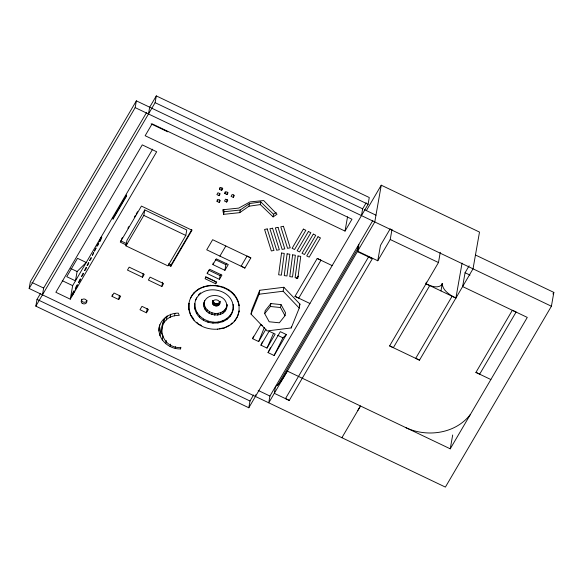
<?xml version="1.0" encoding="UTF-8"?>
<svg xmlns="http://www.w3.org/2000/svg" width="583" height="583" viewBox="0 0 583 583"><rect width="100%" height="100%" fill="white"/><g stroke="black" fill="none" stroke-linecap="round" stroke-linejoin="round"><path stroke-width="0.87" d="M220.01 301.316C221.343 308.188 209.909 306.738 212.802 300.566M219.674 303.692C220.491 299.618 213.56 298.139 212.533 302.118M158.933 331.093C158.321 320.665 168.472 312.918 178.311 313.129L179.251 315.359C154.459 315.257 157.527 348.08 180.708 347.643L180.533 348.911C168.05 349.421 155.595 337.455 159.851 324.709M166.541 316.562C162.191 320.293 162.475 326.196 161.476 331.326M475.466 255.004L553.85 292.404L551.409 306.235L445.39 487.096L29.15 288.483L30.345 281.72L136.364 100.852L362.655 208.831L361.46 215.601M148.483 113.969L149.678 107.206L156.302 95.903L369.279 197.528L368.092 204.29L248.81 407.765L35.833 306.141L37.028 299.37L40.562 293.344M42.464 294.838L43.652 288.068L146.464 112.687M70.266 299.166L156.681 151.762L142.267 144.883L55.859 292.287L70.266 299.166L72.656 285.634L152.651 149.168M77.102 271.525L75.462 280.846L66.746 276.685L77.51 258.313L86.233 262.474L77.102 271.525L70.762 268.501M29.15 288.483L135.176 107.622L136.364 100.852M112.045 296.375L114.013 293.023L120.659 296.193L118.699 299.545L112.045 296.375L112.344 294.685M125.95 245.866L126.919 240.393L144.773 209.931L186.771 229.972L185.809 235.437L167.948 265.906L125.95 245.866L143.812 215.404L144.773 209.931M118.699 299.545L119.442 295.326M35.833 306.141L155.114 102.666L156.302 95.903M142.514 277.26L144.227 274.338L129.171 267.152L127.458 270.075L142.514 277.26L143.141 273.704M146.457 312.794L148.417 309.442L141.96 306.359L139.993 309.711L146.457 312.794L147.193 308.575M161.87 286.493L163.583 283.571L150.086 277.129L148.374 280.051L161.87 286.493L162.635 282.157M168.429 265.112L170.877 266.278L171.125 264.879L191.8 229.6M159.917 335.728L160.631 331.654L159.647 327.027M161.921 327.158L162.635 323.091M163.597 323.281L164.311 319.214M162.234 340.035L162.948 335.968L160.631 331.654M166.381 319.965L167.102 315.899M170.098 317.436L170.673 314.186M165.718 343.73L166.293 340.472M174.485 315.862L174.915 313.428M170.141 346.557L170.571 344.116M175.192 348.321L175.476 346.696M180.533 348.911L180.817 347.286M188.928 309.478L188.95 303.328L188.928 309.478C192.827 334.329 235.007 336.777 239.125 310.914L237.39 316.809M190.605 297.833L190.532 298.241C200.588 278.033 235.189 283.476 239.001 305.572L239.074 305.164C235.168 280.321 192.995 277.865 188.877 303.736M193.789 293.38L193.862 292.979M190.685 315.097L189.001 309.077M194.999 309.223L194.78 303.714L194.999 309.223C199.911 329.584 235.904 327.07 233.149 304.399M198.417 289.489L198.49 289.081M194.03 320.198L194.103 319.79M196.704 313.435L196.901 312.328L195.196 308.115M217.036 201.405L218.129 199.539L220.323 200.588L219.23 202.454L217.036 201.405L217.342 199.656M219.47 189.329L220.563 187.464L222.764 188.513L221.671 190.379L219.47 189.329L219.769 187.66M219.091 195.662L220.185 193.796L217.984 192.747L216.891 194.613L219.091 195.662L219.507 193.301M204.108 286.821L204.181 286.421M219.23 202.454L219.696 199.823M221.671 190.379L222.108 187.872M199.575 317.174L199.772 316.066L196.901 312.328M207.198 273.529L209.683 269.288L221.926 275.132L219.441 279.374L207.198 273.529L207.461 272.035M198.737 324.432L196.792 322.21M203.875 304.319C205.143 291.223 227.312 293.497 226.743 306.337L227.064 304.523C227.465 321.284 198.708 316.27 204.553 300.821M204.414 301.783L204.626 300.573M204.116 306.928L204.196 302.511M224.798 193.512L225.891 191.647L228.091 192.696L226.998 194.562L224.798 193.512L225.074 191.945M212.912 264.595L216.293 258.83L228.274 264.544L224.892 270.315L212.912 264.595L213.196 262.991M205.114 309.42L205.435 307.613L204.436 305.113M203.423 320.184L203.62 319.076L199.772 316.066M210.463 285.568L210.536 285.167M226.998 194.562L227.414 192.208M223.639 214.34L222.75 209.763L238.804 208.087L249.969 201.915L263.691 200.559L276.991 214.238L273.121 216.898L260.331 204.597L248.985 206.207L239.766 212.649L223.639 214.34L224.098 211.709L223.661 209.428M206.812 311.643L207.133 309.828L205.435 307.613M226.685 202.082L227.778 200.217L225.585 199.167L224.491 201.033L226.685 202.082L227.151 199.459M209.086 313.428L209.406 311.614L207.133 309.828M207.985 322.261L208.182 321.153L203.62 319.076M215.703 283.783L216.716 282.055L206.083 276.983L205.07 278.71L215.703 283.783L216.031 281.91L205.398 276.838M212.467 302.941L212.875 300.617C213.167 304.224 219.135 304.938 220.083 301.36M212.649 303.765L213.057 301.433M213.065 304.53L213.473 302.198M211.789 314.66L212.11 312.852L209.406 311.614M217.065 285.816L217.138 285.408M213.691 305.179L214.099 302.847M233.28 197.397L234.373 195.538L232.172 194.489L231.079 196.354L233.28 197.397L233.739 194.773M214.478 305.674L214.887 303.349M219.441 279.374L220.104 275.628L220.935 274.214M215.375 305.988L215.79 303.656M212.948 323.259L213.145 322.151C222.415 323.128 232.741 316.919 233.397 307.037M216.329 306.082L216.738 303.75M214.726 315.257L215.047 313.45C219.696 313.843 224.725 311.548 226.525 307.059L226.204 308.873M217.262 305.966L217.67 303.634M218.115 305.638L218.523 303.313M218.829 305.128L219.244 302.796M224.892 270.315L225.883 264.697L226.729 263.254M219.361 304.464L219.776 302.132M217.707 315.184L218.027 313.37M223.449 287.536L223.522 287.127M217.984 323.12L218.173 322.013M217.459 329.482L217.532 329.074M220.52 314.434L220.84 312.619M239.766 212.649L240.225 210.026L249.451 203.576L260.79 201.973L273.58 214.274L273.121 216.898M222.983 313.064L223.304 311.249M222.728 321.845L222.925 320.737M224.921 311.169L225.242 309.354M229.192 290.618L229.265 290.21M223.821 328.229L228.769 325.54M226.882 319.52L227.079 318.413M248.985 206.207L249.451 203.576M230.147 316.314L230.336 315.206M233.892 294.86L233.965 294.451M229.513 325.562L229.585 325.154M232.296 312.437L232.493 311.322M237.237 299.954L237.31 299.553M234.14 321.67L237.463 316.409M260.331 204.597L260.79 201.973M251.025 314.091L251.718 310.134L259.741 290.276L283.848 287.266L299.932 304.122L299.232 308.079L291.216 327.938L267.109 330.947L251.025 314.091L259.041 294.226L259.741 290.276M264.682 313.61L265.199 310.688L270.869 303.568L281.028 304.603L285.524 312.758L285.007 315.68L279.344 322.8L269.178 321.765L264.682 313.61L270.352 306.49L270.869 303.568M248.81 407.765L250.005 401.002L253.539 394.968M255.441 396.462L255.74 394.771M299.232 308.079L283.149 291.223L283.848 287.266M285.007 315.68L280.518 307.525L281.028 304.603M372.814 220.563L269.944 396.046L268.748 402.809L374.774 221.948L381.253 185.197L479.503 232.085L473.024 268.829L419.483 360.17L389.604 345.916L438.474 262.547L440.274 252.315M291.216 327.938L291.493 326.356M345.027 231.079L351.986 219.215L152.119 123.844L145.16 135.715L345.027 231.079L347.541 216.825M358.837 244.401L357.641 251.171L377.762 260.769L390.224 239.518L392.024 229.287M377.762 260.769L380.466 245.428L390.26 228.733M462.057 263.093L455.899 298.051L426.013 283.797L426.319 282.092M440.952 290.924L442.278 283.44L441.389 285.262C436.769 288.658 430.589 285.947 426.013 283.797M469.133 265.797L465.066 272.742L462.625 286.566L527.28 317.414L450.244 448.823L287.346 371.094C284.052 376.363 280.634 383.461 275.511 386.551L274.316 393.314L289.255 400.441L372.326 258.743L368.573 256.877L285.502 398.575L289.255 400.441M450.244 448.823L452.685 434.998M194.584 304.822L195.502 300.289M265.928 329.155L258.655 341.565L252.599 338.679L253.612 336.172M258.655 341.565L264.398 327.369M299.268 305.776L299.932 304.122M260.944 345.18L269.127 331.217L275.183 334.11L266.999 348.073L260.944 345.18L262.401 341.893M266.999 348.073L273.573 333.287M268.049 352.606L280.328 331.661L286.384 334.555L274.105 355.492L268.049 352.606L270.461 347.789M274.105 355.492L282.944 337.841L286.384 334.555M196.544 297.877L195.487 300.536C202.571 282.529 233.849 288.672 233.2 308.152M296.834 278.47L298.102 276.225M121.461 239.176L122.379 237.602M127.896 228.201L128.814 226.627M134.33 217.226L135.249 215.652M136.167 214.085L137.544 211.738M170.877 266.278L192.011 230.219L141.436 206.083L120.295 242.142L126.008 244.867M219.9 256.105L225.832 245.982M244.889 268.027L250.821 257.912L247.068 256.039L241.136 266.154L244.889 268.027L206.725 249.816L212.649 239.7L250.821 257.912M252.599 338.679L260.783 324.716L262.299 325.438M296.703 278.587L298.066 276.255M294.998 296.368L317.21 258.473L320.985 260.2L298.773 298.095L294.998 296.368L309.937 303.495M362.655 208.831L366.19 202.804M366.379 210.58L381.253 185.197M277.537 385.538L358.312 247.753M429.795 285.517L393.379 347.636L389.604 345.916M341.9 437.716L360.491 406.001L357.707 410.636M442.278 283.44C442.264 289.306 447.708 293.256 452.146 296.179L415.73 358.297L419.483 360.17M475.925 372.406L512.333 310.287L516.115 312.007L479.7 374.126L475.925 372.406L490.864 379.533M552.932 293.97L553.85 292.404M470.459 414.345C455.651 433.854 426.69 437.782 405.367 427.412M198.38 295.02L200.559 292.877M230.904 324.046L232.231 322.931M273.58 214.274L276.16 212.496M219.121 328.761L223.1 327.981M259.041 294.226L283.149 291.223M224.098 211.709L240.225 210.026M270.352 306.49L280.518 307.525M208.182 321.153L213.145 322.151M212.11 312.852L215.047 313.45M155.114 102.666L368.092 204.29M364.222 209.581L375.969 215.185M135.176 107.622L551.409 306.235M465.066 272.742L469.978 275.081M151.07 123.866L167.722 131.809M390.224 239.518L438.474 262.547M372.326 258.743L357.386 251.616L358.574 244.853L358.771 246.973M317.21 258.473L332.15 265.6M143.812 215.404L185.809 235.437M215.499 259.741L225.883 264.697M208.678 270.177L220.104 275.628M120.543 240.743L127.065 243.854M168.676 263.705L171.125 264.879M277.646 335.312L282.944 337.841M62.25 280.671L72.656 285.634M31.912 282.464L43.652 288.068M258.196 390.442L269.944 396.046M37.028 299.37L250.005 401.002M452.146 296.179L455.899 298.051M199.524 324.41L201.674 325.569M191.239 315.418L193.629 319.061M239.074 305.164L239.052 311.322M87.056 300.427A2.835 2.449 10 0 1 83.726 302.205A2.835 2.449 10 0 1 81.525 299.21M78.61 282.376C80.716 281.582 81.496 274.753 78.61 282.376M81.613 276.393C83.784 275.351 84.214 269.645 81.613 276.393M89.716 260.426C91.655 259.501 92.041 254.399 89.716 260.426M92.391 255.194L93.688 252.716L92.391 255.194M94.468 251.033L96.027 248.059L94.468 251.033M96.946 246.121C99.117 245.079 99.547 239.373 96.946 246.121M87.166 265.418C88.98 264.769 89.6 259.275 87.166 265.418M281.531 253.029L278.638 274.775L281.37 275.169L284.264 253.423L281.531 253.029M287.12 253.845L284.227 275.591L286.96 275.985L289.853 254.239L287.12 253.845M292.644 254.858L289.758 276.604L292.491 276.998L295.377 255.252L292.644 254.858M298.008 255.973L295.122 277.719L297.855 278.113L300.741 256.367L298.008 255.973M84.528 270.614C86.51 270.25 87.596 263.071 84.528 270.614M113.219 217.896L112.985 219.23L126.402 196.34L126.642 195.006L113.219 217.896M303.371 229.112L292.105 248.329L294.568 249.502L305.835 230.285L303.371 229.112M308.4 231.531L297.141 250.748L299.604 251.922L310.863 232.704L308.4 231.531M313.297 234.111L302.03 253.328L304.494 254.501L315.76 235.284L313.297 234.111M317.997 236.727L306.731 255.944L309.194 257.125L320.461 237.908L317.997 236.727M267.211 228.922L264.565 229.447L271.335 250.952L273.981 250.428L267.211 228.922M272.56 228.215L269.907 228.74L276.677 250.245L279.33 249.721L272.56 228.215M278.018 227.355L275.365 227.88L282.136 249.386L284.788 248.861L278.018 227.355M283.447 226.291L280.795 226.823L287.565 248.329L290.217 247.797L283.447 226.291M100.014 241.143A2.689 0.415 -64.5 0 0 101.763 237.026A2.689 0.415 -64.5 0 0 99.875 239.832A2.689 0.415 -64.5 0 0 100.014 241.143M76.103 288.272A2.463 0.379 -64.5 0 0 77.466 284.715A2.463 0.379 -64.5 0 0 75.608 287.783A2.463 0.379 -64.5 0 0 76.103 288.272M72.387 295.319A2.908 0.445 -64.5 0 0 74.281 290.851A2.908 0.445 -64.5 0 0 72.234 293.898A2.908 0.445 -64.5 0 0 72.387 295.319M82.13 303.204A2.835 2.449 10 0 0 86.772 302.052A2.835 2.449 10 0 0 83.107 299.072A2.835 2.449 10 0 0 82.13 303.204"/></g></svg>
